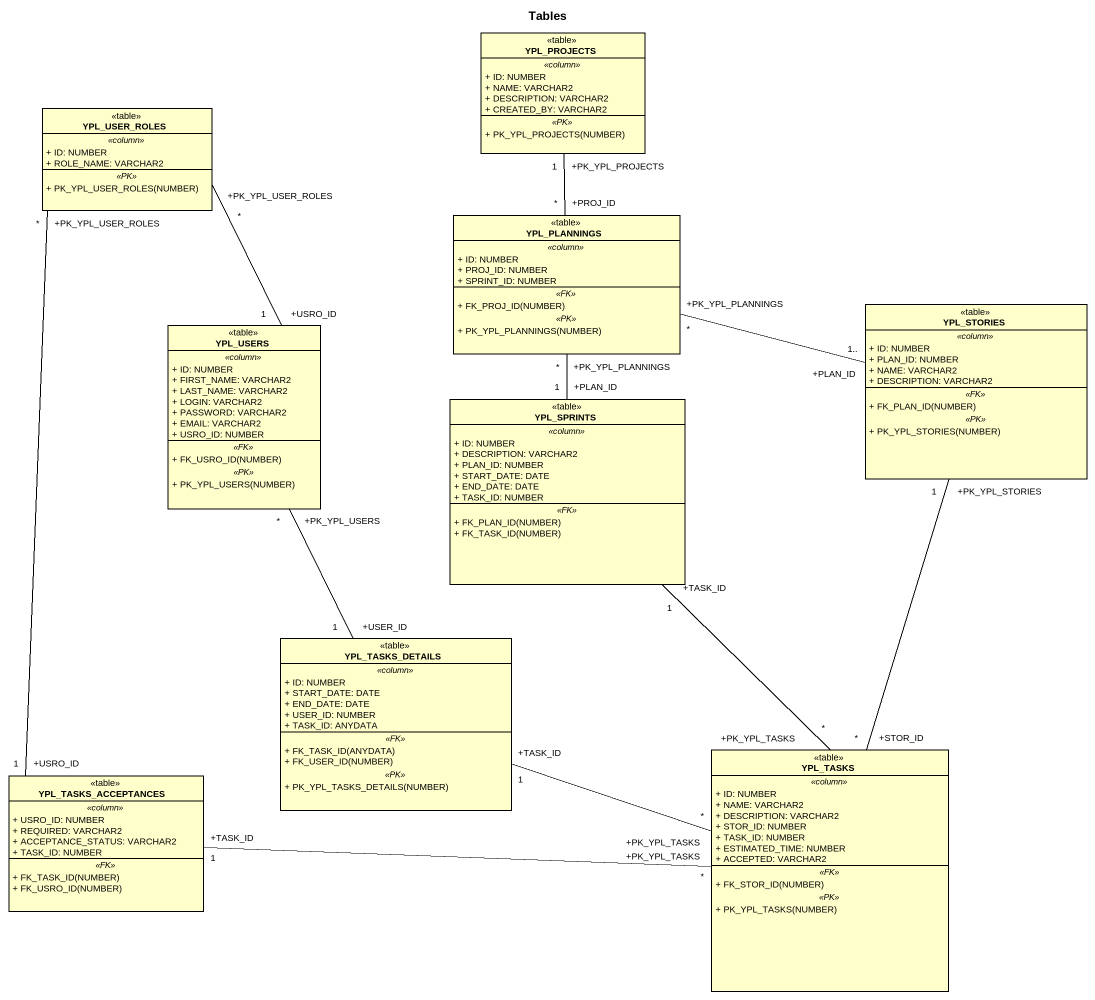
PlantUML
@startuml
title Tables
hide circle
hide empty members
skinparam classAttributeIconSize 0
class YPL_PROJECTS <<table>> {
  .. <<column>> ..
  + ID: NUMBER
  + NAME: VARCHAR2
  + DESCRIPTION: VARCHAR2
  + CREATED_BY: VARCHAR2
  .. <<PK>> ..
  + PK_YPL_PROJECTS(NUMBER)
}
class YPL_USER_ROLES <<table>> {
  .. <<column>> ..
  + ID: NUMBER
  + ROLE_NAME: VARCHAR2
  .. <<PK>> ..
  + PK_YPL_USER_ROLES(NUMBER)
}
class YPL_PLANNINGS <<table>> {
  .. <<column>> ..
  + ID: NUMBER
  + PROJ_ID: NUMBER
  + SPRINT_ID: NUMBER
  .. <<FK>> ..
  + FK_PROJ_ID(NUMBER)
  .. <<PK>> ..
  + PK_YPL_PLANNINGS(NUMBER)
}
class YPL_STORIES <<table>> {
  .. <<column>> ..
  + ID: NUMBER
  + PLAN_ID: NUMBER
  + NAME: VARCHAR2
  + DESCRIPTION: VARCHAR2
  .. <<FK>> ..
  + FK_PLAN_ID(NUMBER)
  .. <<PK>> ..
  + PK_YPL_STORIES(NUMBER)
}
class YPL_USERS <<table>> {
  .. <<column>> ..
  + ID: NUMBER
  + FIRST_NAME: VARCHAR2
  + LAST_NAME: VARCHAR2
  + LOGIN: VARCHAR2
  + PASSWORD: VARCHAR2
  + EMAIL: VARCHAR2
  + USRO_ID: NUMBER
  .. <<FK>> ..
  + FK_USRO_ID(NUMBER)
  .. <<PK>> ..
  + PK_YPL_USERS(NUMBER)
}
class YPL_SPRINTS <<table>> {
  .. <<column>> ..
  + ID: NUMBER
  + DESCRIPTION: VARCHAR2
  + PLAN_ID: NUMBER
  + START_DATE: DATE
  + END_DATE: DATE
  + TASK_ID: NUMBER
  .. <<FK>> ..
  + FK_PLAN_ID(NUMBER)
  + FK_TASK_ID(NUMBER)
}
class YPL_TASKS_DETAILS <<table>> {
  .. <<column>> ..
  + ID: NUMBER
  + START_DATE: DATE
  + END_DATE: DATE
  + USER_ID: NUMBER
  + TASK_ID: ANYDATA
  .. <<FK>> ..
  + FK_TASK_ID(ANYDATA)
  + FK_USER_ID(NUMBER)
  .. <<PK>> ..
  + PK_YPL_TASKS_DETAILS(NUMBER)
}
class YPL_TASKS_ACCEPTANCES <<table>> {
  .. <<column>> ..
  + USRO_ID: NUMBER
  + REQUIRED: VARCHAR2
  + ACCEPTANCE_STATUS: VARCHAR2
  + TASK_ID: NUMBER
  .. <<FK>> ..
  + FK_TASK_ID(NUMBER)
  + FK_USRO_ID(NUMBER)
}
class YPL_TASKS <<table>> {
  .. <<column>> ..
  + ID: NUMBER
  + NAME: VARCHAR2
  + DESCRIPTION: VARCHAR2
  + STOR_ID: NUMBER
  + TASK_ID: NUMBER
  + ESTIMATED_TIME: NUMBER
  + ACCEPTED: VARCHAR2
  .. <<FK>> ..
  + FK_STOR_ID(NUMBER)
  .. <<PK>> ..
  + PK_YPL_TASKS(NUMBER)
}
YPL_PLANNINGS "+PROJ_ID\n*" -up- "+PK_YPL_PROJECTS\n1" YPL_PROJECTS
YPL_STORIES "+PLAN_ID\n1.." -left- "+PK_YPL_PLANNINGS\n*" YPL_PLANNINGS
YPL_USERS "+USRO_ID\n1" -up- "+PK_YPL_USER_ROLES\n*" YPL_USER_ROLES
YPL_SPRINTS "+PLAN_ID\n1" -up- "+PK_YPL_PLANNINGS\n*" YPL_PLANNINGS
YPL_SPRINTS "+TASK_ID\n1" -- "+PK_YPL_TASKS\n*" YPL_TASKS
YPL_TASKS_DETAILS "+USER_ID\n1" -up- "+PK_YPL_USERS\n*" YPL_USERS
YPL_TASKS_DETAILS "+TASK_ID\n1" -right- "+PK_YPL_TASKS\n*" YPL_TASKS
YPL_TASKS_ACCEPTANCES "+USRO_ID\n1" -up- "+PK_YPL_USER_ROLES\n*" YPL_USER_ROLES
YPL_TASKS_ACCEPTANCES "+TASK_ID\n1" -right- "+PK_YPL_TASKS\n*" YPL_TASKS
YPL_TASKS "+STOR_ID\n*" -up- "+PK_YPL_STORIES\n1" YPL_STORIES
@enduml
